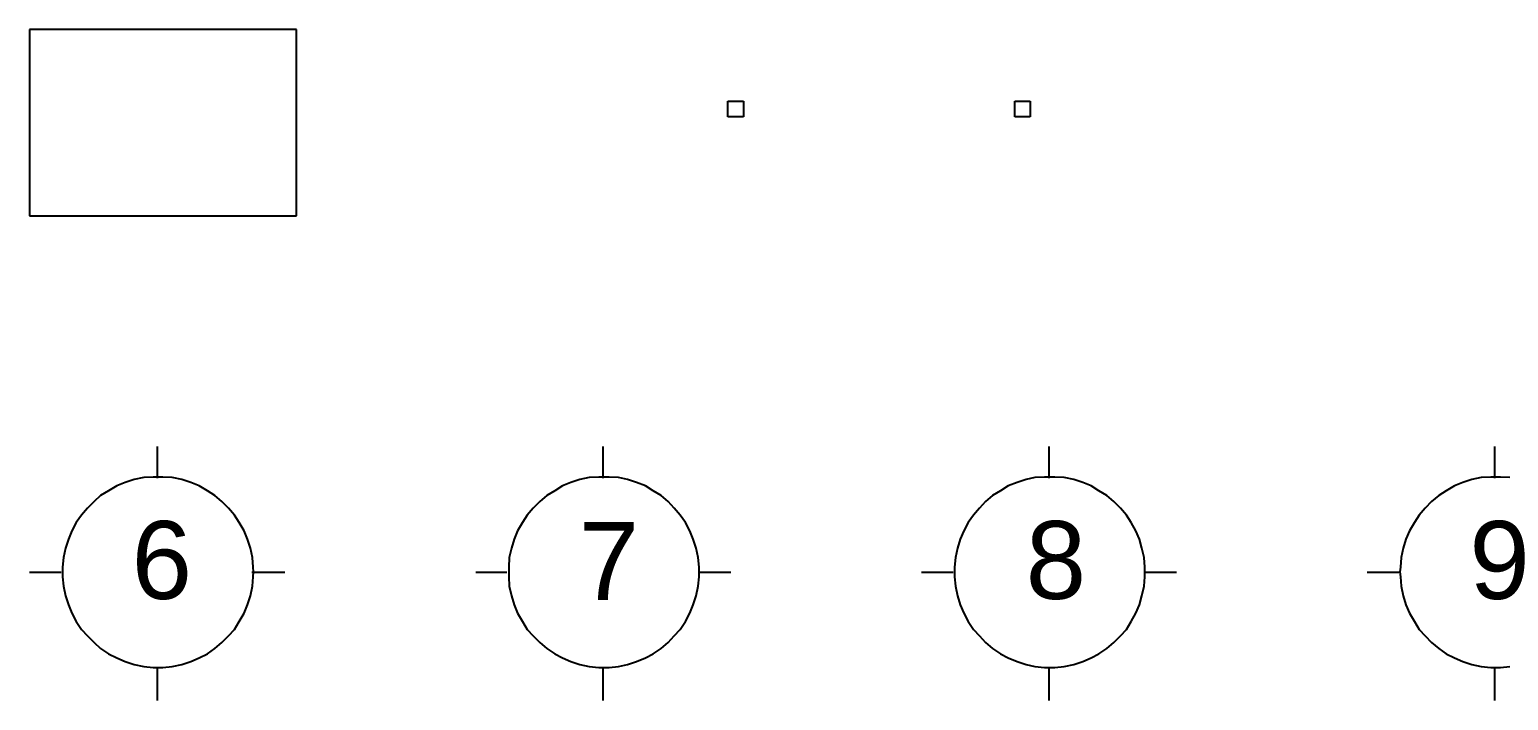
# Model space of a CAD drawing. Header units: millimetres. Extents: x 5 to 415, y 48 to 251.
# Drawn here: x 87.79 to 131.45, y 48.44 to 68.25 of the extents above; entities that cross this region are included whole.
import ezdxf

# ---------------------------------------------------------------- set-up
doc = ezdxf.new("R2010")
doc.units = ezdxf.units.MM
doc.layers.add('P', color=7, linetype='Continuous')
doc.layers.add('T', color=7, linetype='Continuous')

msp = doc.modelspace()

# ---------------------------------------------------------------- linework, layer by layer
at = {"layer": 'P'}
for points in [[(95.673, 68.245), (87.789, 68.245)], [(87.789, 68.245), (87.789, 62.742)], [(95.673, 62.742), (95.673, 68.245)], [(108.409, 66.128), (108.867, 66.128)], [(108.409, 65.67), (108.409, 66.128)], [(108.867, 66.128), (108.867, 65.67)], [(116.875, 66.128), (117.334, 66.128)], [(116.875, 65.67), (116.875, 66.128)], [(117.334, 66.128), (117.334, 65.67)], [(108.867, 65.67), (108.409, 65.67)], [(117.334, 65.67), (116.875, 65.67)], [(87.789, 62.742), (95.673, 62.742)], [(91.563, 54.998), (91.563, 55.933)], [(104.722, 54.998), (104.722, 55.933)], [(117.898, 54.998), (117.898, 55.933)], [(131.057, 54.998), (131.057, 55.933)], [(91.44, 55.033), (91.158, 55.016)], [(91.581, 55.033), (91.44, 55.033)], [(91.722, 55.033), (91.581, 55.033)], [(92.004, 55.016), (91.722, 55.033)], [(104.599, 55.033), (104.316, 55.016)], [(104.74, 55.033), (104.599, 55.033)], [(104.898, 55.033), (104.74, 55.033)], [(105.181, 55.016), (104.898, 55.033)], [(117.757, 55.033), (117.475, 55.016)], [(117.916, 55.033), (117.757, 55.033)], [(118.057, 55.033), (117.916, 55.033)], [(118.339, 55.016), (118.057, 55.033)], [(130.933, 55.033), (130.651, 55.016)], [(131.075, 55.033), (130.933, 55.033)], [(131.216, 55.033), (131.075, 55.033)], [(131.498, 55.016), (131.216, 55.033)], [(90.117, 54.628), (89.888, 54.487)], [(90.364, 54.769), (90.117, 54.628)], [(90.611, 54.875), (90.364, 54.769)], [(90.876, 54.963), (90.611, 54.875)], [(91.158, 55.016), (90.876, 54.963)], [(92.287, 54.963), (92.004, 55.016)], [(92.551, 54.875), (92.287, 54.963)], [(92.798, 54.769), (92.551, 54.875)], [(93.045, 54.628), (92.798, 54.769)], [(93.257, 54.487), (93.045, 54.628)], [(103.293, 54.628), (103.064, 54.487)], [(103.523, 54.769), (103.293, 54.628)], [(103.77, 54.875), (103.523, 54.769)], [(104.034, 54.963), (103.77, 54.875)], [(104.316, 55.016), (104.034, 54.963)], [(105.445, 54.963), (105.181, 55.016)], [(105.71, 54.875), (105.445, 54.963)], [(105.974, 54.769), (105.71, 54.875)], [(106.204, 54.628), (105.974, 54.769)], [(106.433, 54.487), (106.204, 54.628)], [(116.452, 54.628), (116.223, 54.487)], [(116.681, 54.769), (116.452, 54.628)], [(116.946, 54.875), (116.681, 54.769)], [(117.21, 54.963), (116.946, 54.875)], [(117.475, 55.016), (117.21, 54.963)], [(118.622, 54.963), (118.339, 55.016)], [(118.886, 54.875), (118.622, 54.963)], [(119.133, 54.769), (118.886, 54.875)], [(119.362, 54.628), (119.133, 54.769)], [(119.592, 54.487), (119.362, 54.628)], [(129.611, 54.628), (129.399, 54.487)], [(129.858, 54.769), (129.611, 54.628)], [(130.104, 54.875), (129.858, 54.769)], [(130.369, 54.963), (130.104, 54.875)], [(130.651, 55.016), (130.369, 54.963)], [(89.694, 54.31), (89.5, 54.116)], [(89.888, 54.487), (89.694, 54.31)], [(93.468, 54.31), (93.257, 54.487)], [(93.663, 54.116), (93.468, 54.31)], [(102.852, 54.31), (102.658, 54.116)], [(103.064, 54.487), (102.852, 54.31)], [(106.645, 54.31), (106.433, 54.487)], [(106.821, 54.116), (106.645, 54.31)], [(116.011, 54.31), (115.835, 54.116)], [(116.223, 54.487), (116.011, 54.31)], [(119.803, 54.31), (119.592, 54.487)], [(119.997, 54.116), (119.803, 54.31)], [(129.187, 54.31), (128.993, 54.116)], [(129.399, 54.487), (129.187, 54.31)], [(89.323, 53.904), (89.165, 53.693)], [(89.5, 54.116), (89.323, 53.904)], [(93.839, 53.904), (93.663, 54.116)], [(93.98, 53.693), (93.839, 53.904)], [(102.482, 53.904), (102.341, 53.693)], [(102.658, 54.116), (102.482, 53.904)], [(106.998, 53.904), (106.821, 54.116)], [(107.156, 53.693), (106.998, 53.904)], [(115.658, 53.904), (115.499, 53.693)], [(115.835, 54.116), (115.658, 53.904)], [(120.174, 53.904), (119.997, 54.116)], [(120.315, 53.693), (120.174, 53.904)], [(128.817, 53.904), (128.676, 53.693)], [(128.993, 54.116), (128.817, 53.904)], [(89.041, 53.446), (88.935, 53.199)], [(89.165, 53.693), (89.041, 53.446)], [(94.121, 53.446), (93.98, 53.693)], [(94.227, 53.199), (94.121, 53.446)], [(102.2, 53.446), (102.094, 53.199)], [(102.341, 53.693), (102.2, 53.446)], [(107.28, 53.446), (107.156, 53.693)], [(107.386, 53.199), (107.28, 53.446)], [(115.376, 53.446), (115.27, 53.199)], [(115.499, 53.693), (115.376, 53.446)], [(120.456, 53.446), (120.315, 53.693)], [(120.562, 53.199), (120.456, 53.446)], [(128.535, 53.446), (128.429, 53.199)], [(128.676, 53.693), (128.535, 53.446)], [(88.847, 52.934), (88.794, 52.652)], [(88.935, 53.199), (88.847, 52.934)], [(94.315, 52.934), (94.227, 53.199)], [(94.368, 52.652), (94.315, 52.934)], [(102.023, 52.934), (101.953, 52.652)], [(102.094, 53.199), (102.023, 52.934)], [(107.474, 52.934), (107.386, 53.199)], [(107.527, 52.652), (107.474, 52.934)], [(115.182, 52.934), (115.129, 52.652)], [(115.27, 53.199), (115.182, 52.934)], [(120.632, 52.934), (120.562, 53.199)], [(120.703, 52.652), (120.632, 52.934)], [(128.341, 52.934), (128.288, 52.652)], [(128.429, 53.199), (128.341, 52.934)], [(88.794, 52.652), (88.759, 52.37)], [(94.386, 52.37), (94.368, 52.652)], [(101.953, 52.652), (101.935, 52.37)], [(107.562, 52.37), (107.527, 52.652)], [(115.129, 52.652), (115.094, 52.37)], [(120.721, 52.37), (120.703, 52.652)], [(128.288, 52.652), (128.27, 52.37)], [(88.724, 52.211), (87.789, 52.211)], [(88.759, 52.37), (88.759, 52.229)], [(88.759, 52.229), (88.759, 52.088)], [(88.759, 52.088), (88.794, 51.805)], [(95.321, 52.211), (94.35, 52.211)], [(94.368, 51.805), (94.386, 52.088)], [(94.403, 52.229), (94.386, 52.37)], [(94.386, 52.088), (94.403, 52.229)], [(101.882, 52.211), (100.965, 52.211)], [(101.935, 52.37), (101.935, 52.229)], [(101.935, 52.229), (101.935, 52.088)], [(101.935, 52.088), (101.953, 51.805)], [(108.497, 52.211), (107.527, 52.211)], [(107.527, 51.805), (107.562, 52.088)], [(107.562, 52.229), (107.562, 52.37)], [(107.562, 52.088), (107.562, 52.229)], [(115.058, 52.211), (114.124, 52.211)], [(115.094, 52.37), (115.094, 52.229)], [(115.094, 52.229), (115.094, 52.088)], [(115.094, 52.088), (115.129, 51.805)], [(121.655, 52.211), (120.685, 52.211)], [(120.703, 51.805), (120.721, 52.088)], [(120.721, 52.229), (120.721, 52.37)], [(120.721, 52.088), (120.721, 52.229)], [(128.217, 52.211), (127.282, 52.211)], [(128.27, 52.37), (128.252, 52.229)], [(128.252, 52.229), (128.27, 52.088)], [(128.27, 52.088), (128.288, 51.805)], [(88.794, 51.805), (88.847, 51.523)], [(94.315, 51.523), (94.368, 51.805)], [(101.953, 51.805), (102.023, 51.523)], [(107.474, 51.523), (107.527, 51.805)], [(115.129, 51.805), (115.182, 51.523)], [(120.632, 51.523), (120.703, 51.805)], [(128.288, 51.805), (128.341, 51.523)], [(88.847, 51.523), (88.935, 51.259)], [(88.935, 51.259), (89.041, 51.012)], [(94.121, 51.012), (94.227, 51.259)], [(94.227, 51.259), (94.315, 51.523)], [(102.023, 51.523), (102.094, 51.259)], [(102.094, 51.259), (102.2, 51.012)], [(107.28, 51.012), (107.386, 51.259)], [(107.386, 51.259), (107.474, 51.523)], [(115.182, 51.523), (115.27, 51.259)], [(115.27, 51.259), (115.376, 51.012)], [(120.456, 51.012), (120.562, 51.259)], [(120.562, 51.259), (120.632, 51.523)], [(128.341, 51.523), (128.429, 51.259)], [(128.429, 51.259), (128.535, 51.012)], [(89.041, 51.012), (89.165, 50.765)], [(89.165, 50.765), (89.323, 50.535)], [(93.839, 50.535), (93.98, 50.765)], [(93.98, 50.765), (94.121, 51.012)], [(102.2, 51.012), (102.341, 50.765)], [(102.341, 50.765), (102.482, 50.535)], [(106.998, 50.535), (107.156, 50.765)], [(107.156, 50.765), (107.28, 51.012)], [(115.376, 51.012), (115.499, 50.765)], [(115.499, 50.765), (115.658, 50.535)], [(120.174, 50.535), (120.315, 50.765)], [(120.315, 50.765), (120.456, 51.012)], [(128.535, 51.012), (128.676, 50.765)], [(128.676, 50.765), (128.817, 50.535)], [(89.323, 50.535), (89.5, 50.341)], [(89.5, 50.341), (89.694, 50.147)], [(93.468, 50.147), (93.663, 50.341)], [(93.663, 50.341), (93.839, 50.535)], [(102.482, 50.535), (102.658, 50.341)], [(102.658, 50.341), (102.852, 50.147)], [(106.645, 50.147), (106.821, 50.341)], [(106.821, 50.341), (106.998, 50.535)], [(115.658, 50.535), (115.835, 50.341)], [(115.835, 50.341), (116.011, 50.147)], [(119.803, 50.147), (119.997, 50.341)], [(119.997, 50.341), (120.174, 50.535)], [(128.817, 50.535), (128.993, 50.341)], [(128.993, 50.341), (129.187, 50.147)], [(89.694, 50.147), (89.888, 49.971)], [(89.888, 49.971), (90.117, 49.812)], [(90.117, 49.812), (90.364, 49.689)], [(92.798, 49.689), (93.045, 49.812)], [(93.045, 49.812), (93.257, 49.971)], [(93.257, 49.971), (93.468, 50.147)], [(102.852, 50.147), (103.064, 49.971)], [(103.064, 49.971), (103.293, 49.812)], [(103.293, 49.812), (103.523, 49.689)], [(105.974, 49.689), (106.204, 49.812)], [(106.204, 49.812), (106.433, 49.971)], [(106.433, 49.971), (106.645, 50.147)], [(116.011, 50.147), (116.223, 49.971)], [(116.223, 49.971), (116.452, 49.812)], [(116.452, 49.812), (116.681, 49.689)], [(119.133, 49.689), (119.362, 49.812)], [(119.362, 49.812), (119.592, 49.971)], [(119.592, 49.971), (119.803, 50.147)], [(129.187, 50.147), (129.399, 49.971)], [(129.399, 49.971), (129.611, 49.812)], [(129.611, 49.812), (129.858, 49.689)], [(90.364, 49.689), (90.611, 49.583)], [(90.611, 49.583), (90.876, 49.495)], [(90.876, 49.495), (91.158, 49.442)], [(91.158, 49.442), (91.44, 49.407)], [(91.44, 49.407), (91.581, 49.407)], [(91.563, 48.436), (91.563, 49.371)], [(91.581, 49.407), (91.722, 49.407)], [(91.722, 49.407), (92.004, 49.442)], [(92.004, 49.442), (92.287, 49.495)], [(92.287, 49.495), (92.551, 49.583)], [(92.551, 49.583), (92.798, 49.689)], [(103.523, 49.689), (103.77, 49.583)], [(103.77, 49.583), (104.034, 49.495)], [(104.034, 49.495), (104.316, 49.442)], [(104.316, 49.442), (104.599, 49.407)], [(104.599, 49.407), (104.74, 49.407)], [(104.722, 48.436), (104.722, 49.371)], [(104.74, 49.407), (104.898, 49.407)], [(104.898, 49.407), (105.181, 49.442)], [(105.181, 49.442), (105.445, 49.495)], [(105.445, 49.495), (105.71, 49.583)], [(105.71, 49.583), (105.974, 49.689)], [(116.681, 49.689), (116.946, 49.583)], [(116.946, 49.583), (117.21, 49.495)], [(117.21, 49.495), (117.475, 49.442)], [(117.475, 49.442), (117.757, 49.407)], [(117.757, 49.407), (117.916, 49.407)], [(117.898, 48.436), (117.898, 49.371)], [(117.916, 49.407), (118.057, 49.407)], [(118.057, 49.407), (118.339, 49.442)], [(118.339, 49.442), (118.622, 49.495)], [(118.622, 49.495), (118.886, 49.583)], [(118.886, 49.583), (119.133, 49.689)], [(129.858, 49.689), (130.104, 49.583)], [(130.104, 49.583), (130.369, 49.495)], [(130.369, 49.495), (130.651, 49.442)], [(130.651, 49.442), (130.933, 49.407)], [(130.933, 49.407), (131.075, 49.407)], [(131.057, 48.436), (131.057, 49.371)], [(131.075, 49.407), (131.216, 49.407)], [(131.216, 49.407), (131.498, 49.442)]]:
    msp.add_lwpolyline(points, dxfattribs=at)

# ---------------------------------------------------------------- texts
at = {"layer": 'T', "char_height": 2.3, "attachment_point": 7}
for s, insert in [('{\\fArial|b0|i0|c0|p18;6}', (90.8, 51.4)), ('{\\fArial|b0|i0|c0|p18;8}', (117.2, 51.4)), ('{\\fArial|b0|i0|c0|p18;9}', (130.3, 51.4)), ('{\\fArial|b0|i0|c0|p18;7}', (104, 51.4))]:
    msp.add_mtext(s, dxfattribs=dict(at, insert=insert))

doc.saveas('drawing.dxf')
